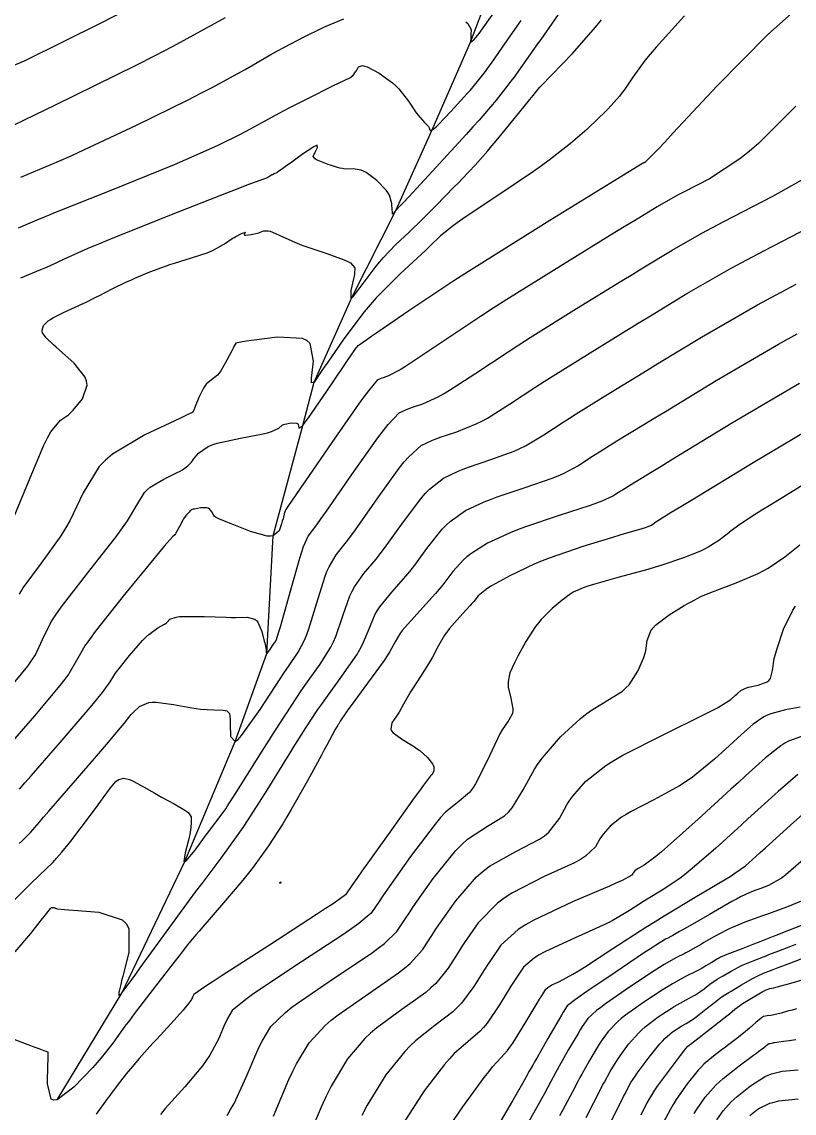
# Model space of a CAD drawing. Header units: metres. Extents: x 837475 to 838479, y 1189012 to 1191015.
# Drawn here: x 837625.7 to 837668.4, y 1190267.3 to 1190327.7 of the extents above; entities that cross this region are included whole.
import ezdxf

# ---------------------------------------------------------------- set-up
doc = ezdxf.new("R2010")
doc.units = ezdxf.units.M
doc.header["$LTSCALE"] = 0.3
for name, color, linetype in [('COTAS 10', 1, 'Continuous'), ('COTAS INT', 252, 'Continuous'), ('DRENAJE', 5, 'Continuous')]:
    doc.layers.add(name, color=color, linetype=linetype)

msp = doc.modelspace()

# ---------------------------------------------------------------- linework, layer by layer
at = {"layer": 'COTAS 10'}
for points in [[(837662.366, 1190328.011), (837660.802, 1190326.277), (837660.471, 1190325.89), (837660.183, 1190325.542), (837659.51, 1190324.62), (837659.066, 1190323.948), (837658.923, 1190323.759), (837658.771, 1190323.568), (837658.149, 1190322.866), (837657.416, 1190322.136), (837657.194, 1190321.928), (837656.964, 1190321.717), (837656.065, 1190320.931), (837654.876, 1190320.009), (837654.464, 1190319.711), (837654.015, 1190319.395), (837652.094, 1190318.102), (837650.287, 1190316.892), (837649.911, 1190316.63), (837649.588, 1190316.398), (837648.868, 1190315.82), (837648.299, 1190315.27), (837648.072, 1190315.055), (837647.814, 1190314.814), (837646.631, 1190313.717), (837645.313, 1190312.392), (837644.971, 1190312.008), (837644.639, 1190311.615), (837643.52, 1190310.131), (837642.626, 1190308.828), (837642.436, 1190308.55), (837642.27, 1190308.307), (837641.876, 1190307.727), (837641.729, 1190307.695), (837641.718, 1190307.797), (837641.721, 1190307.948), (837641.839, 1190308.892), (837641.657, 1190309.862), (837641.469, 1190310.028), (837641.223, 1190310.149), (837639.838, 1190310.218), (837638.406, 1190310.03), (837638.129, 1190309.991), (837637.905, 1190309.956), (837637.53, 1190309.876), (837637.434, 1190309.704), (837637.386, 1190309.611), (837637.328, 1190309.5), (837637.044, 1190308.935), (837636.705, 1190308.348), (837636.613, 1190308.223), (837636.521, 1190308.113), (837636.198, 1190307.853), (837635.896, 1190307.607), (837635.818, 1190307.507), (837635.742, 1190307.394), (837635.487, 1190306.87), (837635.291, 1190306.372), (837635.252, 1190306.275), (837635.22, 1190306.196), (837635.16, 1190306.057), (837634.741, 1190305.853), (837634.483, 1190305.732), (837634.164, 1190305.584), (837632.496, 1190304.816), (837630.714, 1190303.747), (837630.321, 1190303.408), (837629.973, 1190303.051), (837629.08, 1190301.606), (837628.356, 1190300.056), (837628.114, 1190299.632), (837627.854, 1190299.21), (837626.764, 1190297.707), (837625.751, 1190296.332), (837625.54, 1190295.991)], [(837636.943, 1190327.899), (837634.044, 1190326.306), (837633.063, 1190325.796), (837632.005, 1190325.256), (837627.538, 1190323.057), (837623.487, 1190321.11)], [(837624.165, 1190277.955), (837625.921, 1190279.687), (837626.272, 1190280.032), (837626.564, 1190280.319), (837627.134, 1190280.87), (837627.292, 1190281.015), (837627.324, 1190281.046), (837627.352, 1190281.072), (837627.415, 1190281.136), (837627.509, 1190281.246), (837627.558, 1190281.302), (837627.616, 1190281.369), (837627.907, 1190281.703), (837628.332, 1190282.22), (837628.475, 1190282.402), (837628.628, 1190282.601), (837629.274, 1190283.46), (837629.913, 1190284.325), (837630.062, 1190284.528), (837630.199, 1190284.715), (837630.593, 1190285.259), (837630.898, 1190285.612), (837630.979, 1190285.678), (837631.058, 1190285.73), (837631.331, 1190285.806), (837631.659, 1190285.725), (837631.773, 1190285.679), (837631.897, 1190285.622), (837632.43, 1190285.328), (837633.055, 1190284.961), (837633.237, 1190284.858), (837633.423, 1190284.754), (837634.129, 1190284.372), (837634.718, 1190284.028), (837634.83, 1190283.948), (837634.921, 1190283.874), (837635.065, 1190283.662), (837635.063, 1190283.468), (837635.062, 1190283.405), (837635.06, 1190283.339), (837635.048, 1190283.07), (837634.99, 1190282.674), (837634.959, 1190282.529), (837634.921, 1190282.368), (837634.727, 1190281.659), (837634.669, 1190281.189), (837634.716, 1190281.18), (837634.791, 1190281.223), (837635.288, 1190281.814), (837635.902, 1190282.655), (837636.05, 1190282.855), (837636.189, 1190283.042), (837636.609, 1190283.599), (837636.979, 1190284.108), (837637.085, 1190284.263), (837637.193, 1190284.426), (837637.599, 1190285.065), (837638.181, 1190285.999), (837638.4, 1190286.347), (837638.646, 1190286.734), (837639.742, 1190288.453), (837640.886, 1190290.213), (837641.162, 1190290.626), (837641.419, 1190291.005), (837642.198, 1190292.106), (837642.794, 1190293.057), (837642.937, 1190293.343), (837643.07, 1190293.639), (837643.466, 1190294.79), (837643.848, 1190295.887), (837643.97, 1190296.15), (837644.1, 1190296.394), (837644.633, 1190297.125), (837645.312, 1190297.928), (837645.535, 1190298.217), (837645.774, 1190298.535), (837646.761, 1190299.926), (837647.77, 1190301.269), (837648.021, 1190301.557), (837648.261, 1190301.809), (837649.029, 1190302.417), (837649.853, 1190302.8), (837650.127, 1190302.91), (837650.423, 1190303.021), (837651.658, 1190303.437), (837652.941, 1190303.907), (837653.266, 1190304.051), (837653.578, 1190304.202), (837654.595, 1190304.801), (837655.667, 1190305.515), (837656.014, 1190305.739), (837656.382, 1190305.973), (837657.892, 1190306.914), (837659.728, 1190308.038), (837660.301, 1190308.389), (837660.903, 1190308.756), (837663.312, 1190310.223), (837666.409, 1190312.001), (837667.444, 1190312.565), (837668.557, 1190313.16)], [(837637.05, 1190267.117), (837637.25, 1190267.445), (837637.444, 1190267.794), (837638.106, 1190269.238), (837638.698, 1190270.633), (837638.848, 1190270.952), (837638.993, 1190271.241), (837639.468, 1190272.041), (837640.285, 1190272.83), (837640.646, 1190273.112), (837641.064, 1190273.422), (837643.062, 1190274.772), (837645.027, 1190276.092), (837645.426, 1190276.383), (837645.761, 1190276.642), (837646.447, 1190277.309), (837646.923, 1190278.036), (837647.127, 1190278.332), (837647.361, 1190278.67), (837648.464, 1190280.235), (837649.718, 1190281.796), (837650.047, 1190282.132), (837650.369, 1190282.425), (837651.464, 1190283.136), (837652.403, 1190283.712), (837652.625, 1190283.919), (837652.831, 1190284.148), (837653.442, 1190285.15), (837654.067, 1190286.293), (837654.283, 1190286.61), (837654.517, 1190286.928), (837655.518, 1190288.079), (837656.6, 1190289.093), (837656.886, 1190289.324), (837657.165, 1190289.534), (837658.123, 1190290.112), (837658.939, 1190290.625), (837659.129, 1190290.794), (837659.303, 1190290.974), (837659.8, 1190291.721), (837660.118, 1190292.483), (837660.18, 1190292.673), (837660.23, 1190292.853), (837660.314, 1190293.429), (837660.504, 1190293.959), (837660.621, 1190294.111), (837660.766, 1190294.265), (837661.522, 1190294.839), (837662.361, 1190295.352), (837662.56, 1190295.467), (837662.743, 1190295.571), (837663.28, 1190295.849), (837663.863, 1190296.095), (837664.075, 1190296.179), (837664.309, 1190296.269), (837665.335, 1190296.65), (837666.444, 1190297.125), (837666.73, 1190297.274), (837667.006, 1190297.431), (837667.929, 1190298.063), (837668.766, 1190298.719)], [(837648.862, 1190265.784), (837650.095, 1190267.597), (837651.289, 1190269.221), (837651.537, 1190269.544), (837651.751, 1190269.813), (837652.225, 1190270.327), (837652.578, 1190270.714), (837652.714, 1190270.903), (837652.867, 1190271.127), (837653.559, 1190272.233), (837654.222, 1190273.333), (837654.357, 1190273.554), (837654.47, 1190273.74), (837654.703, 1190274.108), (837654.875, 1190274.255), (837654.95, 1190274.301), (837655.037, 1190274.348), (837655.449, 1190274.54), (837656.202, 1190274.944), (837656.503, 1190275.127), (837656.844, 1190275.34), (837658.413, 1190276.364), (837660.24, 1190277.553), (837660.745, 1190277.871), (837661.249, 1190278.183), (837663.066, 1190279.267), (837664.582, 1190280.165), (837664.897, 1190280.359), (837665.166, 1190280.531), (837665.759, 1190280.954), (837666.32, 1190281.463), (837666.568, 1190281.688), (837666.858, 1190281.95), (837668.241, 1190283.201), (837669.605, 1190284.406)], [(837658.073, 1190266.332), (837658.551, 1190267.275), (837659.002, 1190268.169), (837659.1, 1190268.362), (837659.188, 1190268.531), (837659.409, 1190268.943), (837659.653, 1190269.316), (837659.755, 1190269.46), (837659.872, 1190269.622), (837660.416, 1190270.353), (837661.005, 1190271.084), (837661.15, 1190271.246), (837661.287, 1190271.389), (837661.715, 1190271.758), (837662.059, 1190271.982), (837662.142, 1190272.033), (837662.221, 1190272.08), (837662.463, 1190272.213), (837662.758, 1190272.397), (837662.87, 1190272.476), (837662.995, 1190272.569), (837663.559, 1190273.006), (837664.102, 1190273.434), (837664.215, 1190273.521), (837664.31, 1190273.594), (837664.519, 1190273.744), (837664.736, 1190273.873), (837664.837, 1190273.933), (837664.956, 1190274.004), (837665.532, 1190274.349), (837666.139, 1190274.701), (837666.277, 1190274.777), (837666.402, 1190274.844), (837666.744, 1190275.005), (837667.134, 1190275.154), (837667.288, 1190275.213), (837667.464, 1190275.279), (837668.266, 1190275.582), (837669.065, 1190275.884)], [(837665.992, 1190267.124), (837666.451, 1190267.486), (837667.106, 1190267.803), (837667.337, 1190267.869), (837667.588, 1190267.925), (837668.673, 1190268.051)]]:
    msp.add_lwpolyline(points, dxfattribs=at)
at = {"layer": 'COTAS INT'}
for points in [[(837621.526, 1190323.735), (837625.837, 1190325.514), (837630.152, 1190327.657), (837631.256, 1190328.23)], [(837624.883, 1190290.607), (837626.018, 1190292.008), (837626.248, 1190292.332), (837626.441, 1190292.629), (837626.832, 1190293.473), (837627.32, 1190294.456), (837627.573, 1190294.842), (837627.878, 1190295.276), (837629.406, 1190297.251), (837630.953, 1190299.224), (837631.27, 1190299.656), (837631.538, 1190300.04), (837632.106, 1190301.014), (837632.482, 1190301.618), (837632.629, 1190301.768), (837632.796, 1190301.91), (837633.553, 1190302.362), (837634.294, 1190302.72), (837634.449, 1190302.802), (837634.583, 1190302.877), (837634.888, 1190303.089), (837635.078, 1190303.299), (837635.139, 1190303.373), (837635.204, 1190303.453), (837635.471, 1190303.801), (837636.004, 1190304.167), (837636.237, 1190304.258), (837636.507, 1190304.346), (837637.792, 1190304.626), (837639.048, 1190304.866), (837639.3, 1190304.927), (837639.51, 1190304.987), (837639.922, 1190305.183), (837640.112, 1190305.339), (837640.181, 1190305.373), (837640.258, 1190305.403), (837640.597, 1190305.477), (837640.9, 1190305.462), (837640.954, 1190305.436), (837640.995, 1190305.399), (837641.035, 1190305.187), (837641.239, 1190305.323), (837641.383, 1190305.505), (837641.565, 1190305.751), (837642.541, 1190307.163), (837643.534, 1190308.642), (837643.727, 1190308.93), (837643.885, 1190309.165), (837644.161, 1190309.575), (837644.213, 1190309.642), (837644.229, 1190309.661), (837644.247, 1190309.68), (837644.318, 1190309.75), (837644.795, 1190310.093), (837645.068, 1190310.283), (837645.403, 1190310.516), (837647.121, 1190311.702), (837649.605, 1190313.352), (837650.422, 1190313.878), (837651.295, 1190314.433), (837654.913, 1190316.687), (837659.24, 1190319.344), (837660.053, 1190319.844), (837660.105, 1190319.873), (837660.123, 1190319.883), (837660.143, 1190319.894), (837660.229, 1190319.938), (837660.895, 1190320.612), (837661.28, 1190321.019), (837661.753, 1190321.523), (837664.189, 1190324.139), (837666.96, 1190326.947), (837667.644, 1190327.57), (837668.293, 1190328.128)], [(837655.384, 1190328.077), (837654.413, 1190326.704), (837654.19, 1190326.387), (837653.986, 1190326.097), (837653.414, 1190325.279), (837652.918, 1190324.593), (837652.762, 1190324.386), (837652.599, 1190324.173), (837651.942, 1190323.343), (837651.003, 1190322.24), (837650.662, 1190321.854), (837650.284, 1190321.434), (837648.627, 1190319.626), (837647.108, 1190317.99), (837646.818, 1190317.679), (837646.584, 1190317.428), (837646.213, 1190317.032), (837646.207, 1190317.122), (837646.204, 1190317.178), (837646.2, 1190317.247), (837646.181, 1190317.609), (837646.038, 1190318.08), (837645.956, 1190318.218), (837645.856, 1190318.359), (837645.341, 1190318.896), (837644.754, 1190319.332), (837644.609, 1190319.41), (837644.472, 1190319.47), (837644.037, 1190319.528), (837643.591, 1190319.527), (837643.446, 1190319.549), (837643.292, 1190319.58), (837642.657, 1190319.77), (837642.105, 1190319.992), (837642.003, 1190320.042), (837641.924, 1190320.088), (837641.819, 1190320.215), (837641.881, 1190320.351), (837641.906, 1190320.403), (837641.935, 1190320.46), (837642.067, 1190320.718), (837642.034, 1190320.842), (837641.958, 1190320.815), (837641.854, 1190320.762), (837641.237, 1190320.349), (837640.56, 1190319.856), (837640.417, 1190319.753), (837640.293, 1190319.664), (837640.009, 1190319.461), (837639.861, 1190319.364), (837639.823, 1190319.341), (837639.786, 1190319.321), (837639.667, 1190319.262), (837639.561, 1190319.212), (837639.533, 1190319.197), (837639.506, 1190319.182), (837639.414, 1190319.122), (837639.307, 1190319.06), (837639.27, 1190319.044), (837639.231, 1190319.028), (837639.065, 1190318.973), (837638.156, 1190318.63), (837637.648, 1190318.433), (837637.029, 1190318.19), (837633.867, 1190316.945), (837630.608, 1190315.642), (837629.928, 1190315.364), (837629.344, 1190315.122), (837628.037, 1190314.543), (837627.252, 1190314.17), (837626.997, 1190314.058), (837626.726, 1190313.941), (837625.612, 1190313.484)], [(837650.266, 1190327.678), (837650.385, 1190327.583), (837650.565, 1190327.254), (837650.548, 1190326.954), (837650.543, 1190326.878), (837650.538, 1190326.804), (837650.52, 1190326.559), (837650.714, 1190326.676), (837650.843, 1190326.831), (837651.005, 1190327.038), (837651.858, 1190328.228)], [(837625.174, 1190300.072), (837626.054, 1190302.199), (837626.909, 1190304.23), (837627.109, 1190304.634), (837627.293, 1190304.97), (837627.825, 1190305.613), (837628.272, 1190305.916), (837628.404, 1190306.037), (837628.538, 1190306.176), (837629.05, 1190306.811), (837629.3, 1190307.567), (837629.269, 1190307.78), (837629.195, 1190307.996), (837628.566, 1190308.791), (837627.777, 1190309.496), (837627.602, 1190309.655), (837627.446, 1190309.799), (837627.039, 1190310.187), (837626.843, 1190310.464), (837626.819, 1190310.538), (837626.81, 1190310.611), (837626.886, 1190310.864), (837627.158, 1190311.124), (837627.272, 1190311.201), (837627.401, 1190311.28), (837628.007, 1190311.586), (837628.637, 1190311.872), (837628.783, 1190311.939), (837628.916, 1190312.001), (837629.292, 1190312.18), (837629.685, 1190312.377), (837629.828, 1190312.449), (837629.987, 1190312.53), (837630.688, 1190312.885), (837631.495, 1190313.277), (837631.721, 1190313.38), (837631.948, 1190313.481), (837632.779, 1190313.827), (837633.643, 1190314.148), (837633.892, 1190314.233), (837634.144, 1190314.317), (837635.088, 1190314.605), (837635.959, 1190314.893), (837636.165, 1190314.977), (837636.356, 1190315.062), (837636.919, 1190315.384), (837637.343, 1190315.672), (837637.447, 1190315.737), (837637.544, 1190315.795), (837637.846, 1190315.95), (837638.033, 1190316.017), (837638.058, 1190316.021), (837638.071, 1190316.018), (837638.023, 1190315.951), (837638.003, 1190315.877), (837638.034, 1190315.87), (837638.081, 1190315.867), (837638.383, 1190315.904), (837638.737, 1190315.979), (837638.817, 1190316.001), (837638.889, 1190316.023), (837639.083, 1190316.108), (837639.333, 1190316.11), (837639.44, 1190316.08), (837639.563, 1190316.038), (837640.144, 1190315.773), (837640.935, 1190315.418), (837641.189, 1190315.318), (837641.46, 1190315.217), (837642.568, 1190314.847), (837643.544, 1190314.498), (837643.731, 1190314.411), (837643.883, 1190314.327), (837644.132, 1190314.059), (837644.107, 1190313.719), (837644.086, 1190313.589), (837644.06, 1190313.445), (837643.913, 1190312.797), (837643.904, 1190312.402), (837643.964, 1190312.417), (837644.052, 1190312.486), (837644.595, 1190313.184), (837645.307, 1190314.15), (837645.501, 1190314.388), (837645.694, 1190314.613), (837646.381, 1190315.321), (837647.138, 1190316.038), (837647.376, 1190316.269), (837647.625, 1190316.514), (837648.627, 1190317.515), (837649.615, 1190318.521), (837649.856, 1190318.77), (837650.082, 1190319.005), (837650.783, 1190319.745), (837651.484, 1190320.535), (837651.711, 1190320.801), (837651.953, 1190321.088), (837652.945, 1190322.297), (837653.822, 1190323.381), (837653.99, 1190323.589), (837654.127, 1190323.757), (837654.353, 1190324.031), (837654.642, 1190324.331), (837654.818, 1190324.515), (837655.036, 1190324.743), (837656.169, 1190325.931), (837657.456, 1190327.384), (837657.771, 1190327.779)], [(837625.506, 1190316.262), (837626.547, 1190316.716), (837627.038, 1190316.918), (837627.618, 1190317.154), (837630.448, 1190318.282), (837633.456, 1190319.494), (837634.148, 1190319.782), (837634.779, 1190320.05), (837636.552, 1190320.846), (837637.788, 1190321.454), (837638.081, 1190321.604), (837638.352, 1190321.745), (837639.154, 1190322.186), (837639.942, 1190322.625), (837640.205, 1190322.764), (837640.486, 1190322.912), (837641.664, 1190323.513), (837642.755, 1190324.055), (837642.982, 1190324.166), (837643.176, 1190324.26), (837643.607, 1190324.456), (837643.807, 1190324.552), (837643.856, 1190324.583), (837643.903, 1190324.615), (837644.05, 1190324.747), (837644.171, 1190324.901), (837644.202, 1190324.948), (837644.232, 1190324.997), (837644.328, 1190325.187), (837644.556, 1190325.256), (837644.668, 1190325.228), (837644.803, 1190325.179), (837645.466, 1190324.831), (837646.205, 1190324.3), (837646.387, 1190324.135), (837646.56, 1190323.962), (837647.101, 1190323.275), (837647.526, 1190322.645), (837647.625, 1190322.51), (837647.716, 1190322.391), (837647.975, 1190322.1), (837648.142, 1190321.944), (837648.174, 1190321.91), (837648.2, 1190321.881), (837648.243, 1190321.806), (837648.254, 1190321.753), (837648.26, 1190321.736), (837648.268, 1190321.718), (837648.307, 1190321.647), (837648.51, 1190321.764), (837648.621, 1190321.864), (837648.756, 1190321.994), (837649.443, 1190322.709), (837650.182, 1190323.515), (837650.35, 1190323.702), (837650.503, 1190323.874), (837650.922, 1190324.366), (837651.35, 1190324.932), (837651.508, 1190325.15), (837651.684, 1190325.395), (837652.462, 1190326.504), (837653.325, 1190327.742)], [(837625.644, 1190319.072), (837627.745, 1190319.956), (837628.419, 1190320.256), (837629.133, 1190320.58), (837632.045, 1190321.951), (837634.897, 1190323.355), (837635.572, 1190323.7), (837636.198, 1190324.025), (837638.049, 1190325.042), (837639.481, 1190325.862), (837639.844, 1190326.064), (837640.192, 1190326.254), (837641.328, 1190326.847), (837642.295, 1190327.318), (837642.538, 1190327.43), (837642.769, 1190327.535), (837643.513, 1190327.848)], [(837668.545, 1190322.999), (837666.485, 1190320.954), (837665.956, 1190320.495), (837665.445, 1190320.083), (837663.75, 1190318.983), (837662.348, 1190318.262), (837662.022, 1190318.088), (837661.723, 1190317.927), (837660.868, 1190317.438), (837659.655, 1190316.697), (837659.131, 1190316.376), (837658.526, 1190316.004), (837655.658, 1190314.244), (837652.548, 1190312.305), (837651.789, 1190311.822), (837651.075, 1190311.361), (837648.866, 1190309.891), (837647.258, 1190308.809), (837646.922, 1190308.594), (837646.635, 1190308.415), (837645.993, 1190308.074), (837645.695, 1190307.973), (837645.624, 1190307.947), (837645.557, 1190307.92), (837645.359, 1190307.828), (837644.874, 1190307.245), (837644.627, 1190306.909), (837644.331, 1190306.498), (837642.857, 1190304.384), (837641.391, 1190302.254), (837641.101, 1190301.834), (837640.861, 1190301.487), (837640.41, 1190300.844), (837640.305, 1190300.681), (837640.282, 1190300.637), (837640.263, 1190300.594), (837640.216, 1190300.44), (837640.189, 1190300.306), (837640.182, 1190300.275), (837640.175, 1190300.247), (837640.151, 1190300.167), (837640.105, 1190300.026), (837640.084, 1190299.959), (837640.059, 1190299.88), (837639.938, 1190299.496), (837639.608, 1190299.21), (837639.451, 1190299.193), (837639.265, 1190299.202), (837638.356, 1190299.462), (837637.425, 1190299.83), (837637.226, 1190299.908), (837637.051, 1190299.975), (837636.63, 1190300.133), (837636.409, 1190300.252), (837636.36, 1190300.295), (837636.317, 1190300.342), (837636.204, 1190300.551), (837636.063, 1190300.729), (837636.001, 1190300.757), (837635.929, 1190300.776), (837635.588, 1190300.768), (837635.252, 1190300.702), (837635.185, 1190300.684), (837635.128, 1190300.667), (837635.012, 1190300.605), (837634.955, 1190300.536), (837634.935, 1190300.513), (837634.912, 1190300.488), (837634.815, 1190300.388), (837634.687, 1190300.22), (837634.646, 1190300.153), (837634.602, 1190300.078), (837634.419, 1190299.731), (837634.239, 1190299.397), (837634.196, 1190299.329), (837634.157, 1190299.272), (837634.039, 1190299.155), (837633.571, 1190298.637), (837633.311, 1190298.327), (837632.993, 1190297.945), (837631.374, 1190295.965), (837629.755, 1190293.912), (837629.438, 1190293.485), (837629.178, 1190293.119), (837628.711, 1190292.305), (837628.299, 1190291.585), (837628.073, 1190291.278), (837627.798, 1190290.924), (837626.4, 1190289.256), (837624.939, 1190287.573)], [(837625.557, 1190285.188), (837625.856, 1190285.532), (837626.207, 1190285.937), (837627.917, 1190287.906), (837629.578, 1190289.84), (837629.898, 1190290.223), (837630.157, 1190290.541), (837630.59, 1190291.137), (837630.777, 1190291.462), (837630.881, 1190291.608), (837631.007, 1190291.779), (837631.654, 1190292.599), (837632.379, 1190293.428), (837632.555, 1190293.604), (837632.721, 1190293.758), (837633.23, 1190294.12), (837633.599, 1190294.324), (837633.676, 1190294.376), (837633.743, 1190294.428), (837633.894, 1190294.601), (837634.233, 1190294.722), (837634.417, 1190294.741), (837634.642, 1190294.753), (837635.782, 1190294.745), (837636.999, 1190294.709), (837637.272, 1190294.704), (837637.517, 1190294.701), (837638.173, 1190294.71), (837638.587, 1190294.603), (837638.679, 1190294.527), (837638.762, 1190294.432), (837638.981, 1190293.921), (837639.11, 1190293.391), (837639.136, 1190293.283), (837639.158, 1190293.192), (837639.201, 1190293.003), (837639.215, 1190292.916), (837639.217, 1190292.889), (837639.22, 1190292.861), (837639.224, 1190292.749), (837639.261, 1190292.71), (837639.284, 1190292.727), (837639.313, 1190292.757), (837639.463, 1190292.968), (837639.623, 1190293.215), (837639.658, 1190293.268), (837639.689, 1190293.315), (837639.767, 1190293.428), (837639.922, 1190293.9), (837640.002, 1190294.174), (837640.098, 1190294.509), (837640.577, 1190296.234), (837641.08, 1190297.983), (837641.192, 1190298.333), (837641.291, 1190298.625), (837641.55, 1190299.194), (837642.029, 1190299.834), (837642.268, 1190300.17), (837642.552, 1190300.575), (837643.963, 1190302.613), (837645.405, 1190304.65), (837645.709, 1190305.054), (837645.973, 1190305.39), (837646.582, 1190306.024), (837646.989, 1190306.213), (837647.125, 1190306.268), (837647.271, 1190306.323), (837647.882, 1190306.528), (837648.737, 1190306.913), (837649.037, 1190307.08), (837649.364, 1190307.274), (837650.775, 1190308.194), (837652.606, 1190309.413), (837653.197, 1190309.794), (837653.826, 1190310.195), (837656.403, 1190311.8), (837658.926, 1190313.349), (837659.521, 1190313.713), (837660.071, 1190314.05), (837661.683, 1190315.033), (837663.341, 1190315.98), (837663.921, 1190316.293), (837664.553, 1190316.629), (837667.271, 1190318.028), (837669.996, 1190319.555)], [(837625.543, 1190282.177), (837625.709, 1190282.334), (837625.852, 1190282.47), (837626.168, 1190282.793), (837626.65, 1190283.35), (837626.896, 1190283.635), (837627.192, 1190283.976), (837628.67, 1190285.677), (837630.175, 1190287.42), (837630.488, 1190287.787), (837630.756, 1190288.105), (837631.349, 1190288.835), (837631.662, 1190289.225), (837631.754, 1190289.328), (837631.847, 1190289.429), (837632.202, 1190289.772), (837632.714, 1190289.989), (837632.907, 1190290.01), (837633.122, 1190290.013), (837634.083, 1190289.882), (837635.099, 1190289.688), (837635.348, 1190289.653), (837635.583, 1190289.625), (837636.318, 1190289.589), (837636.843, 1190289.566), (837636.947, 1190289.546), (837637.032, 1190289.521), (837637.188, 1190289.38), (837637.219, 1190289.075), (837637.226, 1190288.946), (837637.232, 1190288.797), (837637.247, 1190288.099), (837637.504, 1190287.828), (837637.664, 1190287.948), (837637.861, 1190288.153), (837638.893, 1190289.601), (837639.992, 1190291.303), (837640.232, 1190291.67), (837640.445, 1190291.99), (837640.982, 1190292.767), (837641.358, 1190293.479), (837641.47, 1190293.759), (837641.584, 1190294.074), (837642.022, 1190295.512), (837642.464, 1190296.935), (837642.581, 1190297.241), (837642.696, 1190297.509), (837643.091, 1190298.16), (837643.671, 1190298.881), (837643.901, 1190299.193), (837644.163, 1190299.555), (837645.362, 1190301.269), (837646.587, 1190302.959), (837646.865, 1190303.306), (837647.117, 1190303.599), (837647.806, 1190304.221), (837648.421, 1190304.507), (837648.626, 1190304.589), (837648.847, 1190304.672), (837649.77, 1190304.983), (837650.839, 1190305.41), (837651.152, 1190305.566), (837651.471, 1190305.738), (837652.685, 1190306.498), (837654.136, 1190307.464), (837654.606, 1190307.766), (837655.104, 1190308.084), (837657.147, 1190309.357), (837659.327, 1190310.694), (837659.911, 1190311.051), (837660.487, 1190311.403), (837662.497, 1190312.628), (837664.959, 1190314.033), (837665.82, 1190314.498), (837666.758, 1190314.997), (837670.792, 1190317.073)], [(837625.316, 1190276.178), (837626.188, 1190277.207), (837626.839, 1190278.022), (837626.967, 1190278.184), (837627.074, 1190278.319), (837627.274, 1190278.577), (837627.335, 1190278.634), (837627.355, 1190278.642), (837627.375, 1190278.646), (837627.457, 1190278.635), (837627.542, 1190278.605), (837627.564, 1190278.597), (837627.586, 1190278.59), (837627.659, 1190278.569), (837628.051, 1190278.529), (837628.275, 1190278.51), (837628.547, 1190278.488), (837629.946, 1190278.383), (837631.25, 1190277.964), (837631.463, 1190277.744), (837631.612, 1190277.479), (837631.617, 1190276.149), (837631.282, 1190274.833), (837631.217, 1190274.577), (837631.164, 1190274.368), (837631.072, 1190274.005), (837631.062, 1190273.943), (837631.06, 1190273.925), (837631.058, 1190273.905), (837631.054, 1190273.828), (837631.067, 1190273.777), (837631.075, 1190273.773), (837631.086, 1190273.774), (837631.143, 1190273.816), (837631.207, 1190273.883), (837631.221, 1190273.9), (837631.235, 1190273.916), (837631.274, 1190273.966), (837631.316, 1190274.023), (837631.331, 1190274.043), (837631.347, 1190274.064), (837631.419, 1190274.158), (837631.793, 1190274.668), (837632, 1190274.951), (837632.251, 1190275.297), (837633.532, 1190277.061), (837634.977, 1190279.04), (837635.332, 1190279.521), (837635.668, 1190279.973), (837636.718, 1190281.362), (837637.67, 1190282.671), (837637.944, 1190283.072), (837638.223, 1190283.489), (837639.266, 1190285.135), (837640.247, 1190286.731), (837640.486, 1190287.117), (837640.711, 1190287.478), (837641.408, 1190288.582), (837642.083, 1190289.596), (837642.295, 1190289.901), (837642.518, 1190290.217), (837643.413, 1190291.444), (837644.231, 1190292.636), (837644.404, 1190292.928), (837644.555, 1190293.205), (837644.911, 1190294.068), (837645.231, 1190294.84), (837645.36, 1190295.058), (837645.505, 1190295.278), (837646.174, 1190296.091), (837646.954, 1190296.975), (837647.169, 1190297.24), (837647.385, 1190297.515), (837648.16, 1190298.582), (837648.952, 1190299.579), (837649.177, 1190299.809), (837649.406, 1190300.019), (837650.253, 1190300.614), (837651.284, 1190301.093), (837651.629, 1190301.231), (837651.998, 1190301.37), (837653.547, 1190301.892), (837655.043, 1190302.404), (837655.381, 1190302.537), (837655.685, 1190302.667), (837656.505, 1190303.105), (837657.198, 1190303.566), (837657.423, 1190303.711), (837657.661, 1190303.863), (837658.637, 1190304.471), (837660.128, 1190305.383), (837660.691, 1190305.726), (837661.319, 1190306.109), (837664.127, 1190307.817), (837667.572, 1190309.825), (837668.602, 1190310.396)], [(837668.736, 1190307.649), (837664.942, 1190305.412), (837661.735, 1190303.462), (837661.081, 1190303.064), (837660.529, 1190302.728), (837659.382, 1190302.028), (837658.939, 1190301.752), (837658.831, 1190301.683), (837658.729, 1190301.617), (837658.415, 1190301.408), (837657.792, 1190301.131), (837657.495, 1190301.023), (837657.146, 1190300.901), (837655.435, 1190300.346), (837653.574, 1190299.719), (837653.13, 1190299.552), (837652.716, 1190299.386), (837651.476, 1190298.811), (837650.55, 1190298.229), (837650.333, 1190298.061), (837650.134, 1190297.888), (837649.559, 1190297.239), (837648.996, 1190296.495), (837648.803, 1190296.264), (837648.596, 1190296.022), (837647.716, 1190295.056), (837646.91, 1190294.163), (837646.749, 1190293.966), (837646.615, 1190293.792), (837646.356, 1190293.346), (837646.072, 1190292.812), (837645.923, 1190292.581), (837645.742, 1190292.315), (837644.832, 1190291.056), (837643.922, 1190289.825), (837643.741, 1190289.576), (837643.592, 1190289.368), (837643.308, 1190288.947), (837643.231, 1190288.804), (837643.211, 1190288.769), (837643.191, 1190288.738), (837643.126, 1190288.642), (837643.048, 1190288.524), (837643.021, 1190288.477), (837642.992, 1190288.425), (837642.866, 1190288.184), (837642.571, 1190287.626), (837642.434, 1190287.372), (837642.274, 1190287.076), (837641.499, 1190285.648), (837640.604, 1190284.057), (837640.369, 1190283.657), (837640.138, 1190283.276), (837639.351, 1190282.046), (837638.494, 1190280.865), (837638.22, 1190280.515), (837637.931, 1190280.153), (837636.753, 1190278.763), (837635.709, 1190277.572), (837635.503, 1190277.336), (837635.334, 1190277.142), (837635.023, 1190276.779), (837634.954, 1190276.689), (837634.937, 1190276.666), (837634.921, 1190276.644), (837634.87, 1190276.575), (837634.57, 1190276.185), (837634.398, 1190275.961), (837634.186, 1190275.687), (837633.098, 1190274.282), (837631.918, 1190272.745), (837631.648, 1190272.389), (837631.403, 1190272.063), (837630.725, 1190271.135), (837630.081, 1190270.314), (837629.858, 1190270.055), (837629.615, 1190269.782), (837628.574, 1190268.683), (837627.64, 1190267.989), (837627.464, 1190267.972), (837627.324, 1190268.032), (837627.116, 1190268.879), (837627.137, 1190269.961), (837627.142, 1190270.169), (837627.145, 1190270.337), (837627.153, 1190270.611), (837627.152, 1190270.622), (837627.151, 1190270.625), (837627.148, 1190270.627), (837627.136, 1190270.634), (837626.838, 1190270.743), (837626.656, 1190270.811), (837626.431, 1190270.894), (837625.26, 1190271.33)], [(837670.057, 1190305.568), (837666.184, 1190303.267), (837662.816, 1190301.217), (837662.168, 1190300.823), (837661.644, 1190300.503), (837660.781, 1190299.971), (837660.721, 1190299.926), (837660.687, 1190299.9), (837660.621, 1190299.848), (837660.536, 1190299.794), (837660.507, 1190299.779), (837660.475, 1190299.764), (837660.337, 1190299.708), (837660.143, 1190299.645), (837660.076, 1190299.625), (837660.004, 1190299.604), (837659.692, 1190299.519), (837659.029, 1190299.325), (837658.734, 1190299.236), (837658.39, 1190299.131), (837656.749, 1190298.621), (837654.937, 1190298.002), (837654.487, 1190297.828), (837654.06, 1190297.652), (837652.7, 1190297.007), (837651.694, 1190296.439), (837651.489, 1190296.312), (837651.317, 1190296.198), (837650.958, 1190295.895), (837650.71, 1190295.585), (837650.607, 1190295.466), (837650.488, 1190295.334), (837649.934, 1190294.737), (837649.354, 1190294.068), (837649.219, 1190293.889), (837649.095, 1190293.714), (837648.74, 1190293.107), (837648.417, 1190292.492), (837648.313, 1190292.312), (837648.203, 1190292.128), (837647.753, 1190291.427), (837647.311, 1190290.749), (837647.206, 1190290.579), (837647.109, 1190290.417), (837646.819, 1190289.895), (837646.574, 1190289.45), (837646.505, 1190289.336), (837646.435, 1190289.227), (837646.179, 1190288.866), (837646.113, 1190288.52), (837646.162, 1190288.42), (837646.241, 1190288.317), (837646.773, 1190287.932), (837647.426, 1190287.538), (837647.581, 1190287.43), (837647.725, 1190287.322), (837648.155, 1190286.939), (837648.426, 1190286.595), (837648.471, 1190286.512), (837648.502, 1190286.435), (837648.502, 1190286.204), (837648.422, 1190286.043), (837648.402, 1190286.011), (837648.383, 1190285.983), (837648.323, 1190285.927), (837647.929, 1190285.416), (837647.699, 1190285.102), (837647.418, 1190284.713), (837645.968, 1190282.686), (837644.517, 1190280.643), (837644.234, 1190280.244), (837644.004, 1190279.917), (837643.602, 1190279.34), (837642.919, 1190278.848), (837642.511, 1190278.575), (837642.007, 1190278.243), (837639.396, 1190276.55), (837636.79, 1190274.866), (837636.289, 1190274.539), (837635.884, 1190274.274), (837635.217, 1190273.819), (837635.171, 1190273.741), (837635.157, 1190273.713), (837635.142, 1190273.682), (837635.085, 1190273.547), (837634.872, 1190273.246), (837634.759, 1190273.111), (837634.623, 1190272.953), (837633.938, 1190272.196), (837633.161, 1190271.352), (837632.967, 1190271.139), (837632.782, 1190270.936), (837632.192, 1190270.279), (837631.7, 1190269.712), (837631.578, 1190269.566), (837631.461, 1190269.425), (837631.09, 1190268.953), (837630.69, 1190268.416), (837630.556, 1190268.233), (837630.411, 1190268.036), (837629.802, 1190267.203)], [(837669.51, 1190302.389), (837667.145, 1190300.94), (837666.66, 1190300.638), (837666.248, 1190300.379), (837665.374, 1190299.803), (837664.965, 1190299.493), (837664.847, 1190299.403), (837664.727, 1190299.31), (837664.275, 1190298.956), (837663.692, 1190298.584), (837663.488, 1190298.479), (837663.267, 1190298.374), (837662.316, 1190297.99), (837661.121, 1190297.59), (837660.745, 1190297.475), (837660.35, 1190297.358), (837658.763, 1190296.92), (837657.328, 1190296.52), (837657.029, 1190296.428), (837656.773, 1190296.343), (837656.205, 1190296.102), (837655.85, 1190295.846), (837655.73, 1190295.752), (837655.599, 1190295.648), (837655.044, 1190295.189), (837654.446, 1190294.591), (837654.288, 1190294.4), (837654.133, 1190294.197), (837653.599, 1190293.373), (837653.152, 1190292.561), (837653.051, 1190292.366), (837652.96, 1190292.185), (837652.713, 1190291.639), (837652.609, 1190291.143), (837652.607, 1190290.993), (837652.617, 1190290.836), (837652.754, 1190290.225), (837652.869, 1190289.645), (837652.865, 1190289.508), (837652.847, 1190289.382), (837652.652, 1190289.012), (837652.287, 1190288.477), (837652.161, 1190288.247), (837652.023, 1190287.981), (837651.436, 1190286.726), (837650.799, 1190285.484), (837650.63, 1190285.227), (837650.464, 1190285.008), (837649.893, 1190284.531), (837649.149, 1190283.92), (837648.873, 1190283.617), (837648.568, 1190283.255), (837647.216, 1190281.461), (837645.939, 1190279.656), (837645.68, 1190279.288), (837645.464, 1190278.976), (837645.025, 1190278.324), (837644.34, 1190277.745), (837643.968, 1190277.479), (837643.517, 1190277.167), (837641.229, 1190275.661), (837638.927, 1190274.144), (837638.467, 1190273.826), (837638.084, 1190273.552), (837637.342, 1190272.93), (837637.082, 1190272.491), (837637.002, 1190272.333), (837636.92, 1190272.158), (837636.595, 1190271.393), (837636.096, 1190270.453), (837635.903, 1190270.168), (837635.686, 1190269.873), (837634.707, 1190268.718), (837633.636, 1190267.512), (837633.361, 1190267.184)], [(837639.616, 1190267.084), (837640.475, 1190269.109), (837640.694, 1190269.572), (837640.904, 1190269.991), (837641.593, 1190271.152), (837642.486, 1190272.108), (837642.824, 1190272.399), (837643.202, 1190272.7), (837644.895, 1190273.883), (837646.537, 1190275.016), (837646.884, 1190275.287), (837647.183, 1190275.539), (837647.87, 1190276.294), (837648.383, 1190277.095), (837648.573, 1190277.377), (837648.783, 1190277.684), (837649.712, 1190279.01), (837650.868, 1190280.338), (837651.221, 1190280.646), (837651.589, 1190280.93), (837653.035, 1190281.741), (837654.341, 1190282.415), (837654.621, 1190282.612), (837654.864, 1190282.813), (837655.447, 1190283.575), (837655.881, 1190284.368), (837656.031, 1190284.589), (837656.194, 1190284.809), (837656.889, 1190285.608), (837658.027, 1190286.497), (837658.47, 1190286.774), (837658.968, 1190287.065), (837661.225, 1190288.225), (837663.387, 1190289.282), (837663.825, 1190289.507), (837664.193, 1190289.702), (837664.943, 1190290.163), (837665.205, 1190290.403), (837665.267, 1190290.459), (837665.323, 1190290.51), (837665.484, 1190290.656), (837665.711, 1190290.771), (837665.808, 1190290.802), (837665.92, 1190290.833), (837666.449, 1190290.943), (837666.953, 1190291.133), (837667.05, 1190291.215), (837667.127, 1190291.31), (837667.251, 1190291.756), (837667.345, 1190292.428), (837667.404, 1190292.665), (837667.477, 1190292.924), (837667.86, 1190294.04), (837668.363, 1190295.102), (837668.511, 1190295.326)], [(837668.769, 1190289.736), (837667.973, 1190289.578), (837667.149, 1190289.363), (837666.948, 1190289.282), (837666.759, 1190289.193), (837666.174, 1190288.792), (837665.537, 1190288.215), (837665.315, 1190288.013), (837665.074, 1190287.793), (837664.039, 1190286.849), (837662.818, 1190285.859), (837662.458, 1190285.61), (837662.09, 1190285.371), (837660.685, 1190284.602), (837659.422, 1190283.952), (837659.144, 1190283.79), (837658.896, 1190283.635), (837658.259, 1190283.138), (837657.871, 1190282.691), (837657.78, 1190282.567), (837657.696, 1190282.444), (837657.453, 1190282), (837656.897, 1190281.477), (837656.616, 1190281.304), (837656.28, 1190281.119), (837654.605, 1190280.346), (837652.809, 1190279.435), (837652.395, 1190279.161), (837652.018, 1190278.879), (837650.96, 1190277.784), (837650.205, 1190276.698), (837650.019, 1190276.421), (837649.843, 1190276.155), (837649.292, 1190275.279), (837648.604, 1190274.436), (837648.341, 1190274.191), (837648.048, 1190273.941), (837646.727, 1190272.994), (837645.339, 1190271.978), (837645.002, 1190271.685), (837644.687, 1190271.386), (837643.719, 1190270.263), (837642.815, 1190268.741), (837642.539, 1190268.191), (837642.253, 1190267.585), (837641.127, 1190264.93)], [(837668.847, 1190288.101), (837668.138, 1190287.851), (837667.926, 1190287.734), (837667.708, 1190287.597), (837666.863, 1190286.929), (837665.751, 1190285.92), (837665.364, 1190285.567), (837664.942, 1190285.184), (837663.136, 1190283.535), (837661.442, 1190282.015), (837661.092, 1190281.712), (837660.793, 1190281.461), (837660.146, 1190280.978), (837659.877, 1190280.84), (837659.818, 1190280.806), (837659.765, 1190280.773), (837659.63, 1190280.667), (837659.547, 1190280.572), (837659.528, 1190280.546), (837659.51, 1190280.52), (837659.458, 1190280.425), (837658.93, 1190280.142), (837658.611, 1190279.997), (837658.218, 1190279.822), (837656.176, 1190278.951), (837654.029, 1190277.939), (837653.569, 1190277.676), (837653.168, 1190277.421), (837652.208, 1190276.559), (837651.627, 1190275.712), (837651.465, 1190275.466), (837651.303, 1190275.214), (837650.715, 1190274.263), (837650.025, 1190273.333), (837649.799, 1190273.095), (837649.558, 1190272.865), (837648.56, 1190272.105), (837647.476, 1190271.257), (837647.181, 1190270.971), (837646.887, 1190270.665), (837645.844, 1190269.375), (837644.803, 1190267.686), (837644.511, 1190267.127)], [(837668.656, 1190286.001), (837667.552, 1190285.065), (837666.251, 1190283.886), (837665.88, 1190283.549), (837665.503, 1190283.206), (837664.102, 1190281.929), (837662.799, 1190280.789), (837662.484, 1190280.533), (837662.19, 1190280.304), (837661.294, 1190279.691), (837660.527, 1190279.233), (837660.314, 1190279.101), (837660.101, 1190278.968), (837659.33, 1190278.466), (837658.367, 1190277.907), (837658.033, 1190277.738), (837657.67, 1190277.562), (837656.114, 1190276.872), (837654.645, 1190276.191), (837654.335, 1190276.02), (837654.068, 1190275.857), (837653.455, 1190275.333), (837653.048, 1190274.726), (837652.911, 1190274.51), (837652.763, 1190274.274), (837652.137, 1190273.248), (837651.446, 1190272.23), (837651.257, 1190271.999), (837651.068, 1190271.79), (837650.393, 1190271.216), (837649.613, 1190270.535), (837649.359, 1190270.258), (837649.088, 1190269.943), (837647.97, 1190268.486), (837646.832, 1190266.735)], [(837669.495, 1190281.76), (837668.269, 1190280.679), (837667.989, 1190280.456), (837667.735, 1190280.266), (837667.03, 1190279.853), (837666.544, 1190279.674), (837666.428, 1190279.632), (837666.319, 1190279.592), (837665.991, 1190279.475), (837665.478, 1190279.229), (837665.253, 1190279.108), (837664.992, 1190278.965), (837663.75, 1190278.258), (837662.541, 1190277.558), (837662.3, 1190277.419), (837662.1, 1190277.303), (837661.72, 1190277.084), (837661.59, 1190277.012), (837661.548, 1190276.99), (837661.503, 1190276.967), (837661.321, 1190276.876), (837660.772, 1190276.536), (837660.496, 1190276.356), (837660.166, 1190276.139), (837658.529, 1190275.045), (837656.913, 1190273.949), (837656.597, 1190273.73), (837656.339, 1190273.548), (837655.882, 1190273.196), (837655.666, 1190272.849), (837655.56, 1190272.67), (837655.433, 1190272.455), (837654.81, 1190271.378), (837654.194, 1190270.303), (837654.072, 1190270.089), (837653.971, 1190269.912), (837653.783, 1190269.573), (837653.61, 1190269.258), (837653.52, 1190269.096), (837653.41, 1190268.901), (837652.861, 1190267.925), (837652.179, 1190266.771)], [(837640.026, 1190280.067), (837640.027, 1190280.009), (837640.025, 1190280.003), (837640.021, 1190279.998), (837640, 1190279.981), (837639.979, 1190279.972), (837639.975, 1190279.971), (837639.971, 1190279.972), (837639.964, 1190279.98), (837639.968, 1190279.997), (837639.971, 1190280.002), (837639.974, 1190280.008), (837639.994, 1190280.033), (837640.026, 1190280.067)], [(837669.275, 1190279.169), (837668.166, 1190278.708), (837667.023, 1190278.288), (837666.749, 1190278.188), (837666.493, 1190278.096), (837665.721, 1190277.819), (837665.065, 1190277.558), (837664.883, 1190277.475), (837664.7, 1190277.388), (837664.035, 1190277.032), (837663.447, 1190276.692), (837663.313, 1190276.614), (837663.19, 1190276.543), (837662.849, 1190276.348), (837662.55, 1190276.184), (837662.454, 1190276.134), (837662.351, 1190276.081), (837661.933, 1190275.871), (837661.255, 1190275.481), (837660.989, 1190275.315), (837660.69, 1190275.124), (837659.325, 1190274.224), (837658.006, 1190273.309), (837657.736, 1190273.109), (837657.505, 1190272.932), (837657.015, 1190272.486), (837656.717, 1190272.043), (837656.608, 1190271.868), (837656.488, 1190271.67), (837655.96, 1190270.77), (837655.442, 1190269.86), (837655.329, 1190269.658), (837655.229, 1190269.476), (837654.975, 1190268.999), (837654.622, 1190268.343), (837654.46, 1190268.049), (837654.27, 1190267.707), (837653.348, 1190266.067)], [(837668.887, 1190277.66), (837667.715, 1190277.198), (837667.481, 1190277.106), (837667.286, 1190277.03), (837666.907, 1190276.882), (837666.631, 1190276.776), (837666.5, 1190276.725), (837666.347, 1190276.666), (837665.596, 1190276.375), (837664.859, 1190276.087), (837664.713, 1190276.029), (837664.593, 1190275.981), (837664.372, 1190275.886), (837664.258, 1190275.818), (837664.206, 1190275.788), (837664.145, 1190275.752), (837663.851, 1190275.58), (837663.561, 1190275.408), (837663.502, 1190275.373), (837663.453, 1190275.343), (837663.353, 1190275.278), (837663.194, 1190275.19), (837663.107, 1190275.146), (837663.002, 1190275.093), (837662.468, 1190274.828), (837661.71, 1190274.413), (837661.463, 1190274.266), (837661.201, 1190274.104), (837660.122, 1190273.402), (837659.1, 1190272.669), (837658.874, 1190272.488), (837658.672, 1190272.316), (837658.149, 1190271.775), (837657.769, 1190271.236), (837657.657, 1190271.065), (837657.543, 1190270.886), (837657.11, 1190270.161), (837656.691, 1190269.417), (837656.586, 1190269.226), (837656.486, 1190269.041), (837656.167, 1190268.424), (837655.773, 1190267.672), (837655.626, 1190267.402), (837655.463, 1190267.105)], [(837656.923, 1190267.002), (837657.359, 1190267.85), (837657.744, 1190268.605), (837657.843, 1190268.794), (837657.939, 1190268.974), (837658.259, 1190269.552), (837658.598, 1190270.101), (837658.706, 1190270.263), (837658.82, 1190270.429), (837659.282, 1190271.064), (837659.838, 1190271.7), (837660.012, 1190271.867), (837660.193, 1190272.029), (837660.918, 1190272.58), (837661.63, 1190273.043), (837661.803, 1190273.15), (837661.965, 1190273.247), (837662.465, 1190273.52), (837662.88, 1190273.745), (837662.989, 1190273.811), (837663.095, 1190273.88), (837663.456, 1190274.142), (837663.777, 1190274.389), (837663.858, 1190274.447), (837663.936, 1190274.501), (837664.185, 1190274.662), (837664.441, 1190274.812), (837664.522, 1190274.86), (837664.607, 1190274.911), (837664.952, 1190275.117), (837665.366, 1190275.341), (837665.495, 1190275.403), (837665.63, 1190275.465), (837666.17, 1190275.69), (837666.74, 1190275.91), (837666.894, 1190275.969), (837667.047, 1190276.027), (837667.587, 1190276.232), (837668.176, 1190276.457), (837668.36, 1190276.528), (837668.553, 1190276.603)], [(837659.969, 1190267.154), (837660.055, 1190267.325), (837660.302, 1190267.822), (837660.614, 1190268.345), (837660.739, 1190268.532), (837660.881, 1190268.737), (837661.536, 1190269.632), (837662.158, 1190270.451), (837662.279, 1190270.61), (837662.378, 1190270.738), (837662.552, 1190270.955), (837662.759, 1190271.114), (837662.879, 1190271.206), (837663.026, 1190271.32), (837663.781, 1190271.903), (837664.56, 1190272.51), (837664.721, 1190272.638), (837664.86, 1190272.749), (837665.164, 1190273.004), (837665.411, 1190273.192), (837665.513, 1190273.262), (837665.63, 1190273.338), (837666.175, 1190273.675), (837666.706, 1190273.983), (837666.813, 1190274.041), (837666.904, 1190274.088), (837667.092, 1190274.157), (837667.318, 1190274.198), (837667.433, 1190274.227), (837667.571, 1190274.263), (837668.261, 1190274.457), (837669.009, 1190274.67)], [(837668.581, 1190273.024), (837668.325, 1190272.959), (837668.236, 1190272.935), (837668.14, 1190272.909), (837667.729, 1190272.792), (837667.328, 1190272.688), (837667.238, 1190272.669), (837667.157, 1190272.655), (837666.942, 1190272.641), (837666.753, 1190272.595), (837666.69, 1190272.56), (837666.621, 1190272.516), (837666.332, 1190272.277), (837665.973, 1190271.958), (837665.86, 1190271.863), (837665.742, 1190271.766), (837665.267, 1190271.388), (837664.757, 1190270.998), (837664.617, 1190270.892), (837664.477, 1190270.787), (837663.973, 1190270.414), (837663.447, 1190269.956), (837663.292, 1190269.796), (837663.133, 1190269.623), (837662.529, 1190268.88), (837661.918, 1190267.999), (837661.755, 1190267.739), (837661.595, 1190267.471), (837661.042, 1190266.445)], [(837662.915, 1190267.233), (837663.042, 1190267.437), (837663.522, 1190268.129), (837664.109, 1190268.795), (837664.305, 1190268.983), (837664.515, 1190269.173), (837665.394, 1190269.873), (837666.194, 1190270.46), (837666.354, 1190270.578), (837666.488, 1190270.677), (837666.753, 1190270.873), (837666.839, 1190270.941), (837666.86, 1190270.959), (837666.88, 1190270.976), (837666.945, 1190271.034), (837666.997, 1190271.077), (837667.01, 1190271.085), (837667.021, 1190271.091), (837667.055, 1190271.099), (837667.094, 1190271.102), (837667.108, 1190271.104), (837667.125, 1190271.108), (837667.197, 1190271.126), (837667.271, 1190271.147), (837667.288, 1190271.152), (837667.304, 1190271.157), (837667.351, 1190271.168), (837667.854, 1190271.239), (837668.159, 1190271.28), (837668.534, 1190271.331)], [(837664.166, 1190266.876), (837664.514, 1190267.377), (837664.965, 1190267.879), (837665.123, 1190268.027), (837665.295, 1190268.178), (837666.033, 1190268.761), (837666.806, 1190269.255), (837667, 1190269.352), (837667.184, 1190269.431), (837667.778, 1190269.573), (837668.667, 1190269.657)]]:
    msp.add_lwpolyline(points, dxfattribs=at)
at = {"layer": 'DRENAJE'}
for p, q in [((837650.52, 1190326.559), (837652.562, 1190331.881)), ((837648.409, 1190321.705), (837650.52, 1190326.559)), ((837646.398, 1190317.23), (837648.409, 1190321.705)), ((837643.964, 1190312.417), (837646.398, 1190317.23)), ((837641.876, 1190307.727), (837643.964, 1190312.417)), ((837641.239, 1190305.323), (837641.876, 1190307.727)), ((837639.608, 1190299.21), (837641.239, 1190305.323)), ((837639.261, 1190292.71), (837639.608, 1190299.21)), ((837637.504, 1190287.828), (837639.261, 1190292.71)), ((837634.716, 1190281.18), (837637.504, 1190287.828)), ((837631.221, 1190273.9), (837634.716, 1190281.18)), ((837627.64, 1190267.989), (837631.221, 1190273.9))]:
    msp.add_line(p, q, dxfattribs=at)

doc.saveas('drawing.dxf')
